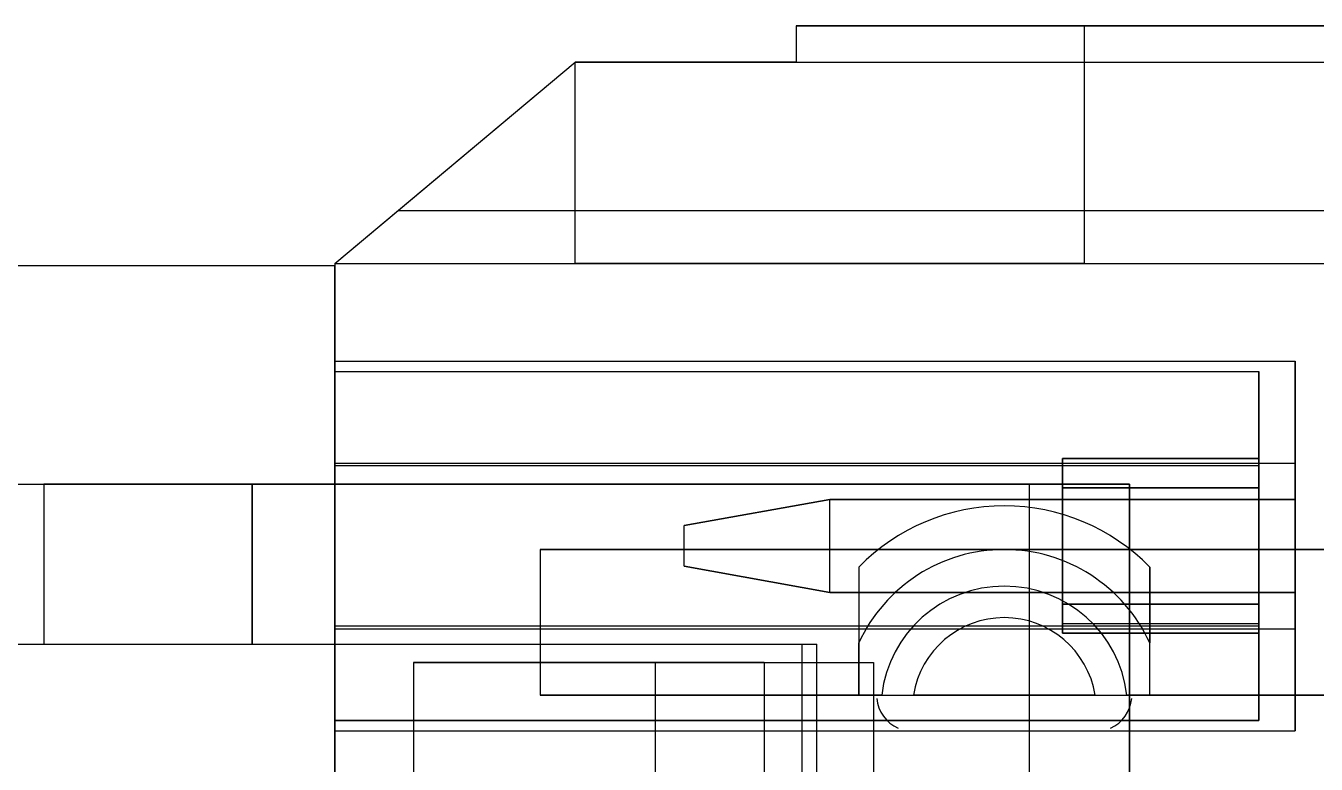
# Model space of a CAD drawing. Header units: millimetres. Extents: x 8.2 to 62.6, y 389.2 to 443.4.
# Drawn here: x 15.73 to 24.6, y 416.27 to 421.35 of the extents above; entities that cross this region are included whole.
import ezdxf

# ---------------------------------------------------------------- set-up
doc = ezdxf.new("R2010")
doc.units = ezdxf.units.MM
doc.layers.add('Feature', color=7, linetype='CONTINUOUS')

msp = doc.modelspace()

# ---------------------------------------------------------------- linework, layer by layer
at = {"layer": 'Feature'}
for p, q in [((21.0268, 421.35, -57.5833), (23.0068, 421.35, -57.5833)), ((21.0268, 421.35, -57.5833), (21.0268, 421.1, -57.5833)), ((21.0268, 421.35, -57.5833), (21.0268, 421.35, -60.4183)), ((21.0268, 421.35, -60.4183), (21.0268, 421.1, -60.4183)), ((21.0268, 421.35, -57.5833), (21.0268, 421.1, -57.5833)), ((21.0268, 421.35, -53.0483), (21.0268, 421.1, -53.0483)), ((21.0268, 421.35, -53.0483), (21.0268, 421.35, -55.3833)), ((21.0268, 421.35, -55.3833), (21.0268, 421.1, -55.3833)), ((21.0268, 421.35, -60.4183), (21.0268, 421.1, -60.4183)), ((27.7668, 421.35, -60.4183), (21.0268, 421.35, -60.4183)), ((27.7668, 421.35, -60.4183), (21.0268, 421.35, -60.4183)), ((21.0268, 421.35, -57.5833), (21.0268, 421.35, -60.4183)), ((21.0268, 421.35, -57.5833), (23.0068, 421.35, -57.5833)), ((21.0268, 421.35, -55.3833), (23.0068, 421.35, -55.3833)), ((21.0268, 421.35, -53.0483), (21.0268, 421.35, -55.3833)), ((27.7668, 421.35, -53.0483), (21.0268, 421.35, -53.0483)), ((27.7668, 421.35, -53.0483), (21.0268, 421.35, -53.0483)), ((21.0268, 421.35, -53.0483), (21.0268, 421.1, -53.0483)), ((21.0268, 421.35, -55.3833), (21.0268, 421.1, -55.3833)), ((21.0268, 421.35, -55.3833), (23.0068, 421.35, -55.3833)), ((23.0068, 421.35, -57.5833), (23.0068, 419.716, -57.5833)), ((23.0068, 421.35, -57.0583), (25.5068, 421.35, -57.0583)), ((23.0068, 421.35, -57.0583), (23.0068, 419.716, -57.0583)), ((23.0068, 421.35, -55.9083), (23.0068, 419.716, -55.9083)), ((25.5068, 421.35, -55.9083), (23.0068, 421.35, -55.9083)), ((23.0068, 421.35, -57.5833), (23.0068, 421.35, -57.0583)), ((23.0068, 421.35, -57.0583), (25.5068, 421.35, -57.0583)), ((25.5068, 421.35, -55.9083), (23.0068, 421.35, -55.9083)), ((23.0068, 421.35, -55.9083), (23.0068, 421.35, -55.3833)), ((23.0068, 421.35, -55.3833), (23.0068, 419.716, -55.3833)), ((23.0068, 421.35, -55.3833), (23.0068, 419.716, -55.3833)), ((23.0068, 421.35, -55.9083), (23.0068, 421.35, -55.3833)), ((23.0068, 421.35, -55.9083), (23.0068, 419.716, -55.9083)), ((23.0068, 421.35, -57.0583), (23.0068, 419.716, -57.0583)), ((23.0068, 421.35, -57.5833), (23.0068, 421.35, -57.0583)), ((23.0068, 421.35, -57.5833), (23.0068, 419.716, -57.5833)), ((17.8568, 419.716, -53.8033), (19.5068, 421.1, -53.8033)), ((17.8568, 419.716, -53.0483), (19.5068, 421.1, -53.0483)), ((17.8568, 419.716, -53.8033), (19.5068, 421.1, -53.8033)), ((17.8568, 419.716, -58.8933), (19.5068, 421.1, -58.8933)), ((17.8568, 419.716, -53.0483), (19.5068, 421.1, -53.0483)), ((17.8568, 419.716, -58.8933), (19.5068, 421.1, -58.8933)), ((18.2912, 420.08, -59.9183), (19.5068, 421.1, -59.5383)), ((18.2912, 420.08, -59.9183), (19.5068, 421.1, -59.5383)), ((19.5068, 421.1, -59.5383), (21.0268, 421.1, -59.5383)), ((19.5068, 421.1, -58.8933), (19.5068, 421.1, -59.5383)), ((19.5068, 421.1, -58.8933), (19.5068, 421.1, -57.5833)), ((19.5068, 421.1, -57.5833), (21.0268, 421.1, -57.5833)), ((19.5068, 421.1, -55.3833), (19.5068, 421.1, -53.8033)), ((19.5068, 421.1, -53.0483), (19.5068, 421.1, -53.8033)), ((21.0268, 421.1, -53.0483), (19.5068, 421.1, -53.0483)), ((19.5068, 421.1, -55.3833), (21.0268, 421.1, -55.3833)), ((19.5068, 419.716, -57.5833), (19.5068, 421.1, -57.5833)), ((19.5068, 421.1, -57.5833), (21.0268, 421.1, -57.5833)), ((19.5068, 419.716, -53.8033), (19.5068, 421.1, -53.8033)), ((19.5068, 421.1, -53.0483), (19.5068, 421.1, -53.8033)), ((19.5068, 421.1, -58.8933), (19.5068, 421.1, -59.5383)), ((21.0268, 421.1, -53.0483), (19.5068, 421.1, -53.0483)), ((19.5068, 419.716, -58.8933), (19.5068, 421.1, -58.8933)), ((19.5068, 421.1, -58.8933), (19.5068, 421.1, -57.5833)), ((19.5068, 419.716, -58.8933), (19.5068, 421.1, -58.8933)), ((19.5068, 419.716, -57.5833), (19.5068, 421.1, -57.5833)), ((19.5068, 419.716, -53.8033), (19.5068, 421.1, -53.8033)), ((19.5068, 421.1, -55.3833), (19.5068, 421.1, -53.8033)), ((19.5068, 419.716, -55.3833), (19.5068, 421.1, -55.3833)), ((19.5068, 419.716, -55.3833), (19.5068, 421.1, -55.3833)), ((19.5068, 421.1, -55.3833), (21.0268, 421.1, -55.3833)), ((19.5068, 421.1, -59.5383), (21.0268, 421.1, -59.5383)), ((21.0268, 421.1, -59.5383), (21.0268, 421.1, -57.5833)), ((21.0268, 421.1, -55.3833), (21.0268, 421.1, -53.0483)), ((21.0268, 421.1, -60.4183), (21.0268, 421.1, -59.5383)), ((21.0268, 421.1, -59.5383), (21.0268, 421.1, -57.5833)), ((21.0268, 421.1, -55.3833), (21.0268, 421.1, -53.0483)), ((21.0268, 421.1, -59.5383), (25.7668, 421.1, -59.5383)), ((21.0268, 421.1, -60.4183), (21.0268, 421.1, -59.5383)), ((21.0268, 421.1, -60.4183), (25.7668, 421.1, -60.4183)), ((21.0268, 421.1, -60.4183), (25.7668, 421.1, -60.4183)), ((21.0268, 421.1, -59.5383), (25.7668, 421.1, -59.5383)), ((17.8568, 419.716, -59.9183), (18.2912, 420.08, -59.9183)), ((17.8568, 419.716, -59.9183), (18.2912, 420.08, -59.9183)), ((18.2912, 420.08, -59.9183), (25.7668, 420.08, -59.9183)), ((18.2912, 420.08, -59.9183), (25.7668, 420.08, -59.9183)), ((17.8568, 419.7, -52.7309), (8.2068, 419.7, -52.7309)), ((17.8568, 419.7, -60.2357), (8.2068, 419.7, -60.2357)), ((17.8568, 419.7, -52.7309), (8.2068, 419.7, -52.7309)), ((17.8568, 419.7, -60.2357), (8.2068, 419.7, -60.2357)), ((17.8568, 419.716, -58.8933), (19.5068, 419.716, -58.8933)), ((17.8568, 419.716, -58.8933), (17.8568, 419.716, -53.8033)), ((17.8568, 419.716, -53.8033), (19.5068, 419.716, -53.8033)), ((17.8568, 419.716, -59.9183), (17.8568, 412.835, -59.9183)), ((17.8568, 419.716, -53.0483), (17.8568, 412.835, -53.0483)), ((17.8568, 419.716, -53.0483), (17.8568, 419.716, -53.8033)), ((17.8568, 419.716, -58.8933), (17.8568, 419.716, -53.8033)), ((17.8568, 419.716, -58.8933), (17.8568, 419.716, -59.9183)), ((17.8568, 419.716, -59.9183), (17.8568, 412.835, -59.9183)), ((17.8568, 419.716, -53.8033), (19.5068, 419.716, -53.8033)), ((17.8568, 419.716, -53.0483), (17.8568, 419.716, -53.8033)), ((17.8568, 419.716, -58.8933), (17.8568, 419.716, -59.9183)), ((17.8568, 419.716, -53.0483), (17.8568, 412.835, -53.0483)), ((17.8568, 419.716, -58.8933), (19.5068, 419.716, -58.8933)), ((17.8568, 419.7, -52.7309), (17.8568, 412.85, -52.7309)), ((17.8568, 419.7, -60.2357), (17.8568, 419.7, -52.7309)), ((17.8568, 419.7, -52.7309), (17.8568, 412.85, -52.7309)), ((17.8568, 412.85, -60.2357), (17.8568, 419.7, -60.2357)), ((17.8568, 412.85, -60.2357), (17.8568, 419.7, -60.2357)), ((17.8568, 419.7, -60.2357), (17.8568, 419.7, -52.7309)), ((19.5068, 419.716, -57.5833), (23.0068, 419.716, -57.5833)), ((19.5068, 419.716, -57.5833), (23.0068, 419.716, -57.5833)), ((19.5068, 419.716, -57.5833), (19.5068, 419.716, -58.8933)), ((19.5068, 419.716, -53.8033), (19.5068, 419.716, -55.3833)), ((23.0068, 419.716, -55.3833), (19.5068, 419.716, -55.3833)), ((19.5068, 419.716, -57.5833), (19.5068, 419.716, -58.8933)), ((19.5068, 419.716, -53.8033), (19.5068, 419.716, -55.3833)), ((23.0068, 419.716, -55.3833), (19.5068, 419.716, -55.3833)), ((23.0068, 419.716, -57.0583), (25.6068, 419.716, -57.0583)), ((23.0068, 419.716, -57.5833), (23.0068, 419.716, -57.0583)), ((23.0068, 419.716, -55.9083), (23.0068, 419.716, -55.3833)), ((23.0068, 419.716, -55.9083), (25.6068, 419.716, -55.9083)), ((23.0068, 419.716, -57.0583), (25.6068, 419.716, -57.0583)), ((23.0068, 419.716, -55.9083), (25.6068, 419.716, -55.9083)), ((23.0068, 419.716, -55.9083), (23.0068, 419.716, -55.3833)), ((23.0068, 419.716, -57.5833), (23.0068, 419.716, -57.0583)), ((17.8568, 416.505, -56.7133), (17.8568, 419.045, -56.7133)), ((17.8568, 419.045, -58.5533), (17.8568, 418.345, -59.2533)), ((17.8568, 419.045, -56.7133), (17.8568, 419.045, -58.5533)), ((17.8568, 419.045, -53.7133), (17.8568, 419.045, -56.2533)), ((17.8568, 416.505, -53.7133), (17.8568, 419.045, -53.7133)), ((17.8568, 419.045, -56.2533), (17.8568, 417.205, -56.2533)), ((17.8568, 419.045, -58.5533), (24.4568, 419.045, -58.5533)), ((17.8568, 419.045, -56.7133), (24.4568, 419.045, -56.7133)), ((17.8568, 419.045, -56.7133), (17.8568, 419.045, -58.5533)), ((17.8568, 419.045, -56.7133), (24.4568, 419.045, -56.7133)), ((17.8568, 416.505, -56.7133), (17.8568, 419.045, -56.7133)), ((17.8568, 419.045, -58.5533), (24.4568, 419.045, -58.5533)), ((17.8568, 419.045, -58.5533), (17.8568, 418.345, -59.2533)), ((17.8568, 419.045, -56.2533), (24.4568, 419.045, -56.2533)), ((17.8568, 419.045, -56.2533), (17.8568, 417.205, -56.2533)), ((17.8568, 419.045, -56.2533), (24.4568, 419.045, -56.2533)), ((17.8568, 419.045, -53.7133), (24.4568, 419.045, -53.7133)), ((17.8568, 419.045, -53.7133), (17.8568, 419.045, -56.2533)), ((17.8568, 419.045, -53.7133), (24.4568, 419.045, -53.7133)), ((17.8568, 416.505, -53.7133), (17.8568, 419.045, -53.7133)), ((24.4568, 419.045, -58.5533), (24.4568, 418.345, -59.2533)), ((24.4568, 416.505, -56.7133), (24.4568, 419.045, -56.7133)), ((24.4568, 419.045, -56.7133), (24.4568, 419.045, -58.5533)), ((24.4568, 416.505, -53.7133), (24.4568, 419.045, -53.7133)), ((24.4568, 419.045, -53.7133), (24.4568, 419.045, -56.2533)), ((24.4568, 419.045, -56.2533), (24.4568, 417.205, -56.2533)), ((24.4568, 419.045, -56.7133), (24.4568, 419.045, -58.5533)), ((24.4568, 416.505, -56.7133), (24.4568, 419.045, -56.7133)), ((24.4568, 419.045, -58.5533), (24.4568, 418.345, -59.2533)), ((24.4568, 419.045, -56.2533), (24.4568, 417.205, -56.2533)), ((24.4568, 419.045, -53.7133), (24.4568, 419.045, -56.2533)), ((24.4568, 416.505, -53.7133), (24.4568, 419.045, -53.7133)), ((17.8568, 416.575, -56.7857), (17.8568, 418.975, -56.7857)), ((17.8568, 418.975, -56.7857), (17.8568, 418.975, -59.1857)), ((17.8568, 418.975, -59.1857), (17.8568, 417.225, -59.1857)), ((17.8568, 416.575, -53.7809), (17.8568, 418.975, -53.7809)), ((17.8568, 418.975, -53.7809), (17.8568, 418.975, -55.5309)), ((17.8568, 418.975, -55.5309), (17.8568, 418.325, -56.1809)), ((17.8568, 418.975, -53.7809), (24.2068, 418.975, -53.7809)), ((17.8568, 416.575, -53.7809), (17.8568, 418.975, -53.7809)), ((17.8568, 418.975, -55.5309), (24.2068, 418.975, -55.5309)), ((17.8568, 418.975, -53.7809), (17.8568, 418.975, -55.5309)), ((17.8568, 418.975, -53.7809), (24.2068, 418.975, -53.7809)), ((17.8568, 418.975, -55.5309), (24.2068, 418.975, -55.5309)), ((17.8568, 418.975, -55.5309), (17.8568, 418.325, -56.1809)), ((17.8568, 418.975, -56.7857), (24.2068, 418.975, -56.7857)), ((17.8568, 416.575, -56.7857), (17.8568, 418.975, -56.7857)), ((17.8568, 418.975, -59.1857), (24.2068, 418.975, -59.1857)), ((17.8568, 418.975, -56.7857), (17.8568, 418.975, -59.1857)), ((17.8568, 418.975, -56.7857), (24.2068, 418.975, -56.7857)), ((17.8568, 418.975, -59.1857), (17.8568, 417.225, -59.1857)), ((17.8568, 418.975, -59.1857), (24.2068, 418.975, -59.1857)), ((24.2068, 418.975, -53.7809), (24.2068, 416.575, -53.7809)), ((24.2068, 418.975, -55.5309), (24.2068, 418.975, -53.7809)), ((24.2068, 418.325, -56.1809), (24.2068, 418.975, -55.5309)), ((24.2068, 418.975, -55.5309), (24.2068, 418.975, -53.7809)), ((24.2068, 418.975, -53.7809), (24.2068, 416.575, -53.7809)), ((24.2068, 418.325, -56.1809), (24.2068, 418.975, -55.5309)), ((24.2068, 416.575, -56.7857), (24.2068, 418.975, -56.7857)), ((24.2068, 418.975, -59.1857), (24.2068, 418.975, -56.7857)), ((24.2068, 417.225, -59.1857), (24.2068, 418.975, -59.1857)), ((24.2068, 417.225, -59.1857), (24.2068, 418.975, -59.1857)), ((24.2068, 418.975, -59.1857), (24.2068, 418.975, -56.7857)), ((24.2068, 416.575, -56.7857), (24.2068, 418.975, -56.7857)), ((17.8568, 418.345, -59.2533), (17.8568, 416.505, -59.2533)), ((17.8568, 418.345, -59.2533), (24.4568, 418.345, -59.2533)), ((17.8568, 418.345, -59.2533), (17.8568, 416.505, -59.2533)), ((17.8568, 418.345, -59.2533), (24.4568, 418.345, -59.2533)), ((22.8568, 418.175, -55.7309), (22.8568, 418.375, -55.5309)), ((24.2068, 418.375, -55.5309), (22.8568, 418.375, -55.5309)), ((22.8568, 418.375, -55.5309), (22.8568, 418.375, -54.2309)), ((24.2068, 418.375, -55.5309), (22.8568, 418.375, -55.5309)), ((22.8568, 418.375, -54.2309), (24.2068, 418.375, -54.2309)), ((22.8568, 418.375, -54.2309), (22.8568, 417.175, -54.2309)), ((22.8568, 418.375, -54.2309), (24.2068, 418.375, -54.2309)), ((22.8568, 418.175, -55.7309), (22.8568, 418.375, -55.5309)), ((22.8568, 418.375, -55.5309), (22.8568, 418.375, -54.2309)), ((22.8568, 418.375, -54.2309), (22.8568, 417.175, -54.2309)), ((22.8568, 417.24, -58.7357), (22.8568, 418.375, -58.7357)), ((24.2068, 418.375, -58.7357), (22.8568, 418.375, -58.7357)), ((22.8568, 418.375, -58.7357), (22.8568, 418.375, -57.4357)), ((24.2068, 418.375, -58.7357), (22.8568, 418.375, -58.7357)), ((22.8568, 418.375, -57.4357), (24.2068, 418.375, -57.4357)), ((22.8568, 418.375, -57.4357), (22.8568, 418.175, -57.2357)), ((22.8568, 418.375, -57.4357), (24.2068, 418.375, -57.4357)), ((22.8568, 418.375, -57.4357), (22.8568, 418.175, -57.2357)), ((22.8568, 417.24, -58.7357), (22.8568, 418.375, -58.7357)), ((22.8568, 418.375, -58.7357), (22.8568, 418.375, -57.4357)), ((24.2068, 417.175, -54.2309), (24.2068, 418.375, -54.2309)), ((24.2068, 418.375, -54.2309), (24.2068, 418.375, -55.5309)), ((24.2068, 418.375, -55.5309), (24.2068, 418.175, -55.7309)), ((24.2068, 418.375, -55.5309), (24.2068, 418.175, -55.7309)), ((24.2068, 418.375, -54.2309), (24.2068, 418.375, -55.5309)), ((24.2068, 417.175, -54.2309), (24.2068, 418.375, -54.2309)), ((24.2068, 418.175, -57.2357), (24.2068, 418.375, -57.4357)), ((24.2068, 418.375, -57.4357), (24.2068, 418.375, -58.7357)), ((24.2068, 417.24, -58.7357), (24.2068, 418.375, -58.7357)), ((24.2068, 417.24, -58.7357), (24.2068, 418.375, -58.7357)), ((24.2068, 418.375, -57.4357), (24.2068, 418.375, -58.7357)), ((24.2068, 418.175, -57.2357), (24.2068, 418.375, -57.4357)), ((24.4568, 418.345, -59.2533), (24.4568, 416.505, -59.2533)), ((24.4568, 418.345, -59.2533), (24.4568, 416.505, -59.2533)), ((17.8568, 418.325, -56.1809), (17.8568, 416.575, -56.1809)), ((24.2068, 418.325, -56.1809), (17.8568, 418.325, -56.1809)), ((17.8568, 418.325, -56.1809), (17.8568, 416.575, -56.1809)), ((24.2068, 418.325, -56.1809), (17.8568, 418.325, -56.1809)), ((24.2068, 418.325, -56.1809), (24.2068, 416.575, -56.1809)), ((24.2068, 418.325, -56.1809), (24.2068, 416.575, -56.1809)), ((13.7768, 418.2, -50.4809), (23.3168, 418.2, -50.4809)), ((13.7768, 418.2, -50.4809), (23.3168, 418.2, -50.4809)), ((17.2868, 418.2, -52.7309), (15.8568, 418.2, -52.7309)), ((15.8568, 418.2, -52.7309), (15.8568, 418.2, -52.2309)), ((15.8568, 418.2, -52.7309), (15.8568, 417.1, -52.7309)), ((17.2868, 418.2, -52.7309), (15.8568, 418.2, -52.7309)), ((15.8568, 418.2, -52.7309), (15.8568, 417.1, -52.7309)), ((15.8568, 418.2, -52.2309), (15.8568, 417.1, -52.2309)), ((15.8568, 418.2, -52.7309), (15.8568, 418.2, -52.2309)), ((15.8568, 418.2, -52.2309), (15.8568, 417.1, -52.2309)), ((22.6268, 418.2, -52.1709), (17.2868, 418.2, -52.1709)), ((17.2868, 418.2, -52.1709), (17.2868, 417.1, -52.1709)), ((22.6268, 418.2, -52.1709), (17.2868, 418.2, -52.1709)), ((17.2868, 418.2, -52.1709), (17.2868, 417.1, -52.1709)), ((17.2868, 417.1, -52.7309), (17.2868, 418.2, -52.7309)), ((17.2868, 417.1, -52.7309), (17.2868, 418.2, -52.7309)), ((23.3168, 418.2, -51.1855), (22.6268, 418.2, -52.1709)), ((22.6268, 418.2, -52.1709), (22.6268, 414.35, -52.1709)), ((22.6268, 418.2, -52.1709), (22.6268, 414.35, -52.1709)), ((23.3168, 418.2, -51.1855), (22.6268, 418.2, -52.1709)), ((22.8568, 417.375, -55.7309), (22.8568, 418.175, -55.7309)), ((24.2068, 418.175, -55.7309), (22.8568, 418.175, -55.7309)), ((24.2068, 418.175, -55.7309), (22.8568, 418.175, -55.7309)), ((22.8568, 417.375, -55.7309), (22.8568, 418.175, -55.7309)), ((22.8568, 418.175, -57.2357), (24.2068, 418.175, -57.2357)), ((22.8568, 418.175, -57.2357), (22.8568, 417.375, -57.2357)), ((22.8568, 418.175, -57.2357), (24.2068, 418.175, -57.2357)), ((22.8568, 418.175, -57.2357), (22.8568, 417.375, -57.2357)), ((23.3168, 418.2, -50.4809), (23.3168, 418.2, -51.1855)), ((23.3168, 418.2, -51.1855), (23.3168, 414.35, -51.1855)), ((23.3168, 418.2, -50.4809), (23.3168, 418.2, -51.1855)), ((23.3168, 414.35, -50.4809), (23.3168, 418.2, -50.4809)), ((23.3168, 418.2, -51.1855), (23.3168, 414.35, -51.1855)), ((23.3168, 414.35, -50.4809), (23.3168, 418.2, -50.4809)), ((24.2068, 418.175, -55.7309), (24.2068, 417.375, -55.7309)), ((24.2068, 418.175, -55.7309), (24.2068, 417.375, -55.7309)), ((24.2068, 418.175, -57.2357), (24.2068, 417.375, -57.2357)), ((24.2068, 418.175, -57.2357), (24.2068, 417.375, -57.2357)), ((20.2568, 417.915, -58.1233), (21.2568, 418.095, -58.3033)), ((20.2568, 417.915, -58.1233), (21.2568, 418.095, -58.3033)), ((20.2568, 417.915, -57.8433), (21.2568, 418.095, -57.6633)), ((20.2568, 417.915, -57.8433), (21.2568, 418.095, -57.6633)), ((21.2568, 418.095, -54.6633), (20.2568, 417.915, -54.8433)), ((20.2568, 417.915, -55.1233), (21.2568, 418.095, -55.3033)), ((20.2568, 417.915, -55.1233), (21.2568, 418.095, -55.3033)), ((21.2568, 418.095, -54.6633), (20.2568, 417.915, -54.8433)), ((24.4568, 418.095, -57.6633), (21.2568, 418.095, -57.6633)), ((21.2568, 417.455, -57.6633), (21.2568, 418.095, -57.6633)), ((24.4568, 418.095, -54.6633), (21.2568, 418.095, -54.6633)), ((21.2568, 418.095, -55.3033), (24.4568, 418.095, -55.3033)), ((21.2568, 418.095, -55.3033), (21.2568, 418.095, -54.6633)), ((24.4568, 418.095, -57.6633), (21.2568, 418.095, -57.6633)), ((21.2568, 418.095, -58.3033), (24.4568, 418.095, -58.3033)), ((21.2568, 418.095, -58.3033), (21.2568, 418.095, -57.6633)), ((21.2568, 418.095, -58.3033), (24.4568, 418.095, -58.3033)), ((21.2568, 417.455, -58.3033), (21.2568, 418.095, -58.3033)), ((21.2568, 417.455, -58.3033), (21.2568, 418.095, -58.3033)), ((21.2568, 418.095, -58.3033), (21.2568, 418.095, -57.6633)), ((21.2568, 417.455, -57.6633), (21.2568, 418.095, -57.6633)), ((24.4568, 418.095, -54.6633), (21.2568, 418.095, -54.6633)), ((21.2568, 417.455, -54.6633), (21.2568, 418.095, -54.6633)), ((21.2568, 417.455, -54.6633), (21.2568, 418.095, -54.6633)), ((21.2568, 417.455, -55.3033), (21.2568, 418.095, -55.3033)), ((21.2568, 418.095, -55.3033), (24.4568, 418.095, -55.3033)), ((21.2568, 417.455, -55.3033), (21.2568, 418.095, -55.3033)), ((21.2568, 418.095, -55.3033), (21.2568, 418.095, -54.6633)), ((24.4568, 418.095, -57.6633), (24.4568, 417.455, -57.6633)), ((24.4568, 418.095, -55.3033), (24.4568, 418.095, -54.6633)), ((24.4568, 418.095, -58.3033), (24.4568, 418.095, -57.6633)), ((24.4568, 418.095, -58.3033), (24.4568, 417.455, -58.3033)), ((24.4568, 418.095, -58.3033), (24.4568, 418.095, -57.6633)), ((24.4568, 418.095, -57.6633), (24.4568, 417.455, -57.6633)), ((24.4568, 418.095, -55.3033), (24.4568, 417.455, -55.3033)), ((24.4568, 418.095, -55.3033), (24.4568, 418.095, -54.6633)), ((24.4568, 418.095, -54.6633), (24.4568, 417.455, -54.6633)), ((24.4568, 418.095, -58.3033), (24.4568, 417.455, -58.3033)), ((24.4568, 418.095, -54.6633), (24.4568, 417.455, -54.6633)), ((24.4568, 418.095, -55.3033), (24.4568, 417.455, -55.3033)), ((20.2568, 417.635, -58.1233), (20.2568, 417.915, -58.1233)), ((20.2568, 417.635, -57.8433), (20.2568, 417.915, -57.8433)), ((20.2568, 417.915, -58.1233), (20.2568, 417.915, -57.8433)), ((20.2568, 417.635, -58.1233), (20.2568, 417.915, -58.1233)), ((20.2568, 417.915, -58.1233), (20.2568, 417.915, -57.8433)), ((20.2568, 417.635, -57.8433), (20.2568, 417.915, -57.8433)), ((20.2568, 417.635, -54.8433), (20.2568, 417.915, -54.8433)), ((20.2568, 417.635, -54.8433), (20.2568, 417.915, -54.8433)), ((20.2568, 417.915, -55.1233), (20.2568, 417.915, -54.8433)), ((20.2568, 417.635, -55.1233), (20.2568, 417.915, -55.1233)), ((20.2568, 417.635, -55.1233), (20.2568, 417.915, -55.1233)), ((20.2568, 417.915, -55.1233), (20.2568, 417.915, -54.8433)), ((19.2668, 417.75, -59.9183), (26.4568, 417.75, -59.9183)), ((19.2668, 417.75, -59.9183), (19.2668, 416.75, -59.9183)), ((19.2668, 417.75, -60.4183), (19.2668, 416.75, -60.4183)), ((22.4568, 417.75, -60.4183), (19.2668, 417.75, -60.4183)), ((19.2668, 417.75, -59.9183), (19.2668, 416.75, -59.9183)), ((19.2668, 417.75, -59.9183), (19.2668, 417.75, -60.4183)), ((19.2668, 417.75, -60.4183), (19.2668, 416.75, -60.4183)), ((22.4568, 417.75, -60.4183), (19.2668, 417.75, -60.4183)), ((19.2668, 417.75, -59.9183), (19.2668, 417.75, -60.4183)), ((19.2668, 417.75, -59.9183), (26.4568, 417.75, -59.9183)), ((26.4568, 417.75, -60.4183), (22.4568, 417.75, -60.4183)), ((26.4568, 417.75, -60.4183), (22.4568, 417.75, -60.4183)), ((21.2568, 417.455, -58.3033), (20.2568, 417.635, -58.1233)), ((20.2568, 417.635, -57.8433), (20.2568, 417.635, -58.1233)), ((20.2568, 417.635, -57.8433), (21.2568, 417.455, -57.6633)), ((21.2568, 417.455, -58.3033), (20.2568, 417.635, -58.1233)), ((20.2568, 417.635, -57.8433), (21.2568, 417.455, -57.6633)), ((20.2568, 417.635, -57.8433), (20.2568, 417.635, -58.1233)), ((20.2568, 417.635, -54.8433), (21.2568, 417.455, -54.6633)), ((21.2568, 417.455, -55.3033), (20.2568, 417.635, -55.1233)), ((20.2568, 417.635, -54.8433), (21.2568, 417.455, -54.6633)), ((20.2568, 417.635, -54.8433), (20.2568, 417.635, -55.1233)), ((20.2568, 417.635, -54.8433), (20.2568, 417.635, -55.1233)), ((21.2568, 417.455, -55.3033), (20.2568, 417.635, -55.1233)), ((21.4568, 417.63, -62.1683), (21.4568, 417.109, -62.1683)), ((21.4568, 417.63, -62.5183), (21.4568, 417.63, -62.1683)), ((21.4568, 417.63, -62.5183), (21.4568, 417.63, -62.1683)), ((21.4568, 417.63, -62.1683), (21.4568, 417.109, -62.1683)), ((23.4568, 417.63, -62.5183), (23.4568, 417.63, -62.1683)), ((23.4568, 417.63, -62.1683), (23.4568, 417.109, -62.1683)), ((23.4568, 417.63, -62.5183), (23.4568, 417.63, -62.1683)), ((23.4568, 417.63, -62.1683), (23.4568, 417.109, -62.1683)), ((21.2568, 417.455, -55.3033), (24.4568, 417.455, -55.3033)), ((24.4568, 417.455, -54.6633), (21.2568, 417.455, -54.6633)), ((21.2568, 417.455, -54.6633), (21.2568, 417.455, -55.3033)), ((21.2568, 417.455, -58.3033), (24.4568, 417.455, -58.3033)), ((24.4568, 417.455, -57.6633), (21.2568, 417.455, -57.6633)), ((21.2568, 417.455, -57.6633), (21.2568, 417.455, -58.3033)), ((24.4568, 417.455, -57.6633), (21.2568, 417.455, -57.6633)), ((21.2568, 417.455, -58.3033), (24.4568, 417.455, -58.3033)), ((21.2568, 417.455, -57.6633), (21.2568, 417.455, -58.3033)), ((24.4568, 417.455, -54.6633), (21.2568, 417.455, -54.6633)), ((21.2568, 417.455, -54.6633), (21.2568, 417.455, -55.3033)), ((21.2568, 417.455, -55.3033), (24.4568, 417.455, -55.3033)), ((24.4568, 417.455, -55.3033), (24.4568, 417.455, -54.6633)), ((24.4568, 417.455, -58.3033), (24.4568, 417.455, -57.6633)), ((24.4568, 417.455, -58.3033), (24.4568, 417.455, -57.6633)), ((24.4568, 417.455, -55.3033), (24.4568, 417.455, -54.6633)), ((22.8568, 417.175, -55.5309), (22.8568, 417.375, -55.7309)), ((24.2068, 417.375, -55.7309), (22.8568, 417.375, -55.7309)), ((24.2068, 417.375, -55.7309), (22.8568, 417.375, -55.7309)), ((22.8568, 417.175, -55.5309), (22.8568, 417.375, -55.7309)), ((22.8568, 417.375, -57.2357), (24.2068, 417.375, -57.2357)), ((22.8568, 417.375, -57.2357), (22.8568, 417.175, -57.4357)), ((22.8568, 417.375, -57.2357), (24.2068, 417.375, -57.2357)), ((22.8568, 417.375, -57.2357), (22.8568, 417.175, -57.4357)), ((24.2068, 417.375, -55.7309), (24.2068, 417.175, -55.5309)), ((24.2068, 417.375, -55.7309), (24.2068, 417.175, -55.5309)), ((24.2068, 417.175, -57.4357), (24.2068, 417.375, -57.2357)), ((24.2068, 417.175, -57.4357), (24.2068, 417.375, -57.2357)), ((17.8568, 417.225, -59.1857), (17.8568, 416.575, -58.5357)), ((17.8568, 417.225, -59.1857), (24.2068, 417.225, -59.1857)), ((17.8568, 417.225, -59.1857), (24.2068, 417.225, -59.1857)), ((17.8568, 417.225, -59.1857), (17.8568, 416.575, -58.5357)), ((17.8568, 417.205, -56.2533), (17.8568, 416.505, -55.5533)), ((17.8568, 417.205, -56.2533), (24.4568, 417.205, -56.2533)), ((17.8568, 417.205, -56.2533), (24.4568, 417.205, -56.2533)), ((17.8568, 417.205, -56.2533), (17.8568, 416.505, -55.5533)), ((22.8568, 417.175, -58.6707), (22.8568, 417.24, -58.7357)), ((24.2068, 417.24, -58.7357), (22.8568, 417.24, -58.7357)), ((24.2068, 417.24, -58.7357), (22.8568, 417.24, -58.7357)), ((22.8568, 417.175, -58.6707), (22.8568, 417.24, -58.7357)), ((24.2068, 417.24, -58.7357), (24.2068, 417.175, -58.6707)), ((24.2068, 417.24, -58.7357), (24.2068, 417.175, -58.6707)), ((24.2068, 416.575, -58.5357), (24.2068, 417.225, -59.1857)), ((24.2068, 416.575, -58.5357), (24.2068, 417.225, -59.1857)), ((24.4568, 417.205, -56.2533), (24.4568, 416.505, -55.5533)), ((24.4568, 417.205, -56.2533), (24.4568, 416.505, -55.5533)), ((11.7568, 417.1, -51.0809), (21.1673, 417.1, -51.0809)), ((11.7568, 417.1, -51.0809), (21.1673, 417.1, -51.0809)), ((15.8568, 417.1, -52.7309), (17.2868, 417.1, -52.7309)), ((15.8568, 417.1, -52.2309), (15.8568, 417.1, -52.7309)), ((15.8568, 417.1, -52.7309), (17.2868, 417.1, -52.7309)), ((15.8568, 417.1, -52.2309), (15.8568, 417.1, -52.7309)), ((17.2868, 417.1, -52.1709), (21.0662, 417.1, -52.1709)), ((17.2868, 417.1, -52.1709), (21.0662, 417.1, -52.1709)), ((21.0662, 417.1, -52.1709), (21.0662, 415.45, -52.1709)), ((21.0662, 417.1, -52.1709), (21.1673, 417.1, -51.0809)), ((21.0662, 417.1, -52.1709), (21.1673, 417.1, -51.0809)), ((21.0662, 417.1, -52.1709), (21.0662, 415.45, -52.1709)), ((21.1673, 415.45, -51.0809), (21.1673, 417.1, -51.0809)), ((21.1673, 415.45, -51.0809), (21.1673, 417.1, -51.0809)), ((21.4568, 416.75, -60.4183), (21.4568, 417.109, -60.4183)), ((21.4568, 417.109, -62.1683), (21.4568, 417.109, -60.4183)), ((21.4568, 416.75, -60.4183), (21.4568, 417.109, -60.4183)), ((21.4568, 417.109, -62.1683), (21.4568, 417.109, -60.4183)), ((22.8568, 417.175, -54.2309), (22.8568, 417.175, -55.5309)), ((22.8568, 417.175, -54.2309), (24.2068, 417.175, -54.2309)), ((24.2068, 417.175, -55.5309), (22.8568, 417.175, -55.5309)), ((24.2068, 417.175, -55.5309), (22.8568, 417.175, -55.5309)), ((22.8568, 417.175, -54.2309), (24.2068, 417.175, -54.2309)), ((22.8568, 417.175, -54.2309), (22.8568, 417.175, -55.5309)), ((22.8568, 417.175, -57.4357), (22.8568, 417.175, -58.6707)), ((22.8568, 417.175, -57.4357), (24.2068, 417.175, -57.4357)), ((24.2068, 417.175, -58.6707), (22.8568, 417.175, -58.6707)), ((24.2068, 417.175, -58.6707), (22.8568, 417.175, -58.6707)), ((22.8568, 417.175, -57.4357), (24.2068, 417.175, -57.4357)), ((22.8568, 417.175, -57.4357), (22.8568, 417.175, -58.6707)), ((23.4568, 416.75, -60.4183), (23.4568, 417.109, -60.4183)), ((23.4568, 417.109, -62.1683), (23.4568, 417.109, -60.4183)), ((23.4568, 416.75, -60.4183), (23.4568, 417.109, -60.4183)), ((23.4568, 417.109, -62.1683), (23.4568, 417.109, -60.4183)), ((24.2068, 417.175, -55.5309), (24.2068, 417.175, -54.2309)), ((24.2068, 417.175, -55.5309), (24.2068, 417.175, -54.2309)), ((24.2068, 417.175, -58.6707), (24.2068, 417.175, -57.4357)), ((24.2068, 417.175, -58.6707), (24.2068, 417.175, -57.4357)), ((18.3968, 416.975, -53.0483), (18.3968, 415.575, -53.0483)), ((18.3968, 416.975, -53.0483), (21.5568, 416.975, -53.0483)), ((20.0568, 416.975, -51.6483), (18.3968, 416.975, -53.0483)), ((18.3968, 416.975, -53.0483), (21.5568, 416.975, -53.0483)), ((20.0568, 416.975, -51.6483), (18.3968, 416.975, -53.0483)), ((18.3968, 416.975, -53.0483), (18.3968, 415.575, -53.0483)), ((20.8068, 416.975, -51.6483), (20.0568, 416.975, -51.6483)), ((20.0568, 416.975, -51.6483), (20.0568, 415.575, -51.6483)), ((20.0568, 416.975, -51.6483), (20.0568, 415.575, -51.6483)), ((20.8068, 416.975, -51.6483), (20.0568, 416.975, -51.6483)), ((20.8068, 416.975, -52.2983), (20.8068, 416.975, -51.6483)), ((20.8068, 416.975, -52.2983), (20.8068, 415.575, -52.2983)), ((20.8068, 416.975, -51.6483), (20.8068, 415.575, -51.6483)), ((20.8068, 416.975, -51.6483), (20.8068, 415.575, -51.6483)), ((20.8068, 416.975, -52.2983), (20.8068, 415.575, -52.2983)), ((20.8068, 416.975, -52.2983), (20.8068, 416.975, -51.6483)), ((21.5568, 416.975, -53.0483), (21.5568, 415.575, -53.0483)), ((21.5568, 416.975, -53.0483), (21.5568, 415.575, -53.0483)), ((19.2668, 416.75, -59.9183), (26.4668, 416.75, -59.9183)), ((21.4568, 416.75, -60.4183), (19.2668, 416.75, -60.4183)), ((19.2668, 416.75, -59.9183), (19.2668, 416.75, -60.4183)), ((21.4568, 416.75, -60.4183), (19.2668, 416.75, -60.4183)), ((19.2668, 416.75, -59.9183), (26.4668, 416.75, -59.9183)), ((19.2668, 416.75, -59.9183), (19.2668, 416.75, -60.4183)), ((21.4568, 416.75, -63.2025), (21.4568, 416.75, -60.4183)), ((21.4568, 416.75, -63.2025), (21.4568, 416.75, -60.4183)), ((23.081, 416.75, -63.5983), (21.8327, 416.75, -63.5983)), ((23.081, 416.75, -63.5983), (21.8327, 416.75, -63.5983)), ((26.4668, 416.75, -60.4183), (23.4568, 416.75, -60.4183)), ((23.4568, 416.75, -60.4183), (23.4568, 416.75, -63.2025)), ((26.4668, 416.75, -60.4183), (23.4568, 416.75, -60.4183)), ((23.4568, 416.75, -60.4183), (23.4568, 416.75, -63.2025)), ((17.8568, 416.575, -58.5357), (17.8568, 416.575, -56.7857)), ((17.8568, 416.575, -56.1809), (17.8568, 416.575, -53.7809)), ((17.8568, 416.575, -56.1809), (24.2068, 416.575, -56.1809)), ((17.8568, 416.575, -56.1809), (17.8568, 416.575, -53.7809)), ((17.8568, 416.575, -56.1809), (24.2068, 416.575, -56.1809)), ((24.2068, 416.575, -53.7809), (17.8568, 416.575, -53.7809)), ((24.2068, 416.575, -53.7809), (17.8568, 416.575, -53.7809)), ((24.2068, 416.575, -58.5357), (17.8568, 416.575, -58.5357)), ((24.2068, 416.575, -56.7857), (17.8568, 416.575, -56.7857)), ((17.8568, 416.575, -58.5357), (17.8568, 416.575, -56.7857)), ((24.2068, 416.575, -56.7857), (17.8568, 416.575, -56.7857)), ((24.2068, 416.575, -58.5357), (17.8568, 416.575, -58.5357)), ((24.2068, 416.575, -53.7809), (24.2068, 416.575, -56.1809)), ((24.2068, 416.575, -53.7809), (24.2068, 416.575, -56.1809)), ((24.2068, 416.575, -56.7857), (24.2068, 416.575, -58.5357)), ((24.2068, 416.575, -56.7857), (24.2068, 416.575, -58.5357)), ((17.8568, 416.505, -59.2533), (17.8568, 416.505, -56.7133)), ((17.8568, 416.505, -55.5533), (17.8568, 416.505, -53.7133)), ((17.8568, 416.505, -56.7133), (24.4568, 416.505, -56.7133)), ((17.8568, 416.505, -56.7133), (24.4568, 416.505, -56.7133)), ((17.8568, 416.505, -59.2533), (24.4568, 416.505, -59.2533)), ((17.8568, 416.505, -59.2533), (17.8568, 416.505, -56.7133)), ((17.8568, 416.505, -59.2533), (24.4568, 416.505, -59.2533)), ((17.8568, 416.505, -53.7133), (24.4568, 416.505, -53.7133)), ((17.8568, 416.505, -53.7133), (24.4568, 416.505, -53.7133)), ((17.8568, 416.505, -55.5533), (24.4568, 416.505, -55.5533)), ((17.8568, 416.505, -55.5533), (17.8568, 416.505, -53.7133)), ((17.8568, 416.505, -55.5533), (24.4568, 416.505, -55.5533)), ((24.4568, 416.505, -59.2533), (24.4568, 416.505, -56.7133)), ((24.4568, 416.505, -55.5533), (24.4568, 416.505, -53.7133)), ((24.4568, 416.505, -59.2533), (24.4568, 416.505, -56.7133)), ((24.4568, 416.505, -55.5533), (24.4568, 416.505, -53.7133))]:
    msp.add_line(p, q, dxfattribs=at)
for centre, radius, start, end in [((15.6068, 418.2, -52.2309), 0.25, 0, 0), ((15.6068, 418.2, -52.2309), 0.25, 0, 0), ((17.2868, 418.2, -52.4509), 6.03961e-14, 0, 180), ((17.2868, 418.2, -52.4509), 6.03961e-14, 0, 180), ((22.4568, 416.65, -62.5183), 1.4, 44.4153, 135.585), ((22.4568, 416.65, -62.1683), 1.4, 44.4153, 135.585), ((22.4568, 416.65, -62.5183), 1.4, 44.4153, 135.585), ((22.4568, 416.65, -62.1683), 1.4, 44.4153, 135.585), ((22.4568, 416.65, -60.4183), 1.1, 90, 155.38), ((22.4568, 416.65, -60.4183), 1.1, 90, 155.38), ((22.4568, 416.65, -62.1683), 1.1, 24.62, 155.38), ((22.4568, 416.65, -62.1683), 1.1, 24.62, 155.38), ((22.4568, 416.65, -60.4183), 1.1, 24.62, 90), ((22.4568, 416.65, -60.4183), 1.1, 24.62, 90), ((22.4568, 416.65, -63.4733), 0.8486, 6.76728, 173.233), ((22.4568, 416.65, -63.4733), 0.8486, 6.76728, 173.233), ((22.4568, 416.65, -63.5983), 0.6321, 9.10225, 170.898), ((22.4568, 416.65, -63.5983), 0.6321, 9.10225, 170.898), ((17.2868, 417.1, -52.4509), 7.81597e-14, 180, 0), ((17.2868, 417.1, -52.4509), 7.81597e-14, 180, 0), ((21.5568, 416.975, -52.2983), 2.4869e-14, 180, 0), ((21.5568, 416.975, -52.2983), 2.4869e-14, 180, 0)]:
    msp.add_arc(centre, radius, start, end, dxfattribs=at)
for centre, ratio, start_param, end_param in [((21.8347, 416.75, -63.3456), 0.989448, -3.04954, -2.00847), ((21.8347, 416.75, -63.3456), 0.989448, -3.04954, -2.00847), ((23.0789, 416.75, -63.3456), 0.989446, -1.13294, -0.091873), ((23.0789, 416.75, -63.3456), 0.989446, -1.13294, -0.091873)]:
    msp.add_ellipse(centre, major_axis=(0.2549, 0), ratio=ratio, start_param=start_param, end_param=end_param, dxfattribs=at)
for points, knots in [([(21.4568, 417.63, -62.5183), (21.4568, 417.43, -62.7606), (21.4568, 417.274, -62.9129), (21.4568, 417.134, -63.0193), (21.4568, 416.996, -63.1225), (21.4568, 416.868, -63.1835), (21.4568, 416.75, -63.2025)], [-0.759489, -0.759489, -0.759489, -0.759489, -0.639182, -0.639182, -0.639182, -0.518875, -0.518875, -0.518875, -0.518875]), ([(21.4568, 417.63, -62.5183), (21.4568, 417.43, -62.7606), (21.4568, 417.274, -62.9129), (21.4568, 417.134, -63.0193), (21.4568, 416.996, -63.1225), (21.4568, 416.868, -63.1835), (21.4568, 416.75, -63.2025)], [-0.759489, -0.759489, -0.759489, -0.759489, -0.639182, -0.639182, -0.639182, -0.518875, -0.518875, -0.518875, -0.518875]), ([(23.4568, 416.75, -63.2025), (23.4568, 416.868, -63.1835), (23.4568, 416.996, -63.1225), (23.4568, 417.134, -63.0193), (23.4568, 417.274, -62.9129), (23.4568, 417.43, -62.7606), (23.4568, 417.63, -62.5183)], [-0.451902, -0.451902, -0.451902, -0.451902, -0.331595, -0.331595, -0.331595, -0.211289, -0.211289, -0.211289, -0.211289]), ([(23.4568, 416.75, -63.2025), (23.4568, 416.868, -63.1835), (23.4568, 416.996, -63.1225), (23.4568, 417.134, -63.0193), (23.4568, 417.274, -62.9129), (23.4568, 417.43, -62.7606), (23.4568, 417.63, -62.5183)], [-0.451902, -0.451902, -0.451902, -0.451902, -0.331595, -0.331595, -0.331595, -0.211289, -0.211289, -0.211289, -0.211289])]:
    msp.add_open_spline(points, degree=3, knots=knots, dxfattribs=at)
for points in [[(21.6141, 416.75, -63.4733), (21.5371, 416.75, -63.3409), (21.4568, 416.75, -63.2025)], [(21.6141, 416.75, -63.4733), (21.5371, 416.75, -63.3409), (21.4568, 416.75, -63.2025)], [(23.4568, 416.75, -63.2025), (23.3765, 416.75, -63.3409), (23.2995, 416.75, -63.4733)], [(23.4568, 416.75, -63.2025), (23.3765, 416.75, -63.3409), (23.2995, 416.75, -63.4733)]]:
    msp.add_open_spline(points, degree=2, dxfattribs=at)

doc.saveas('drawing.dxf')
